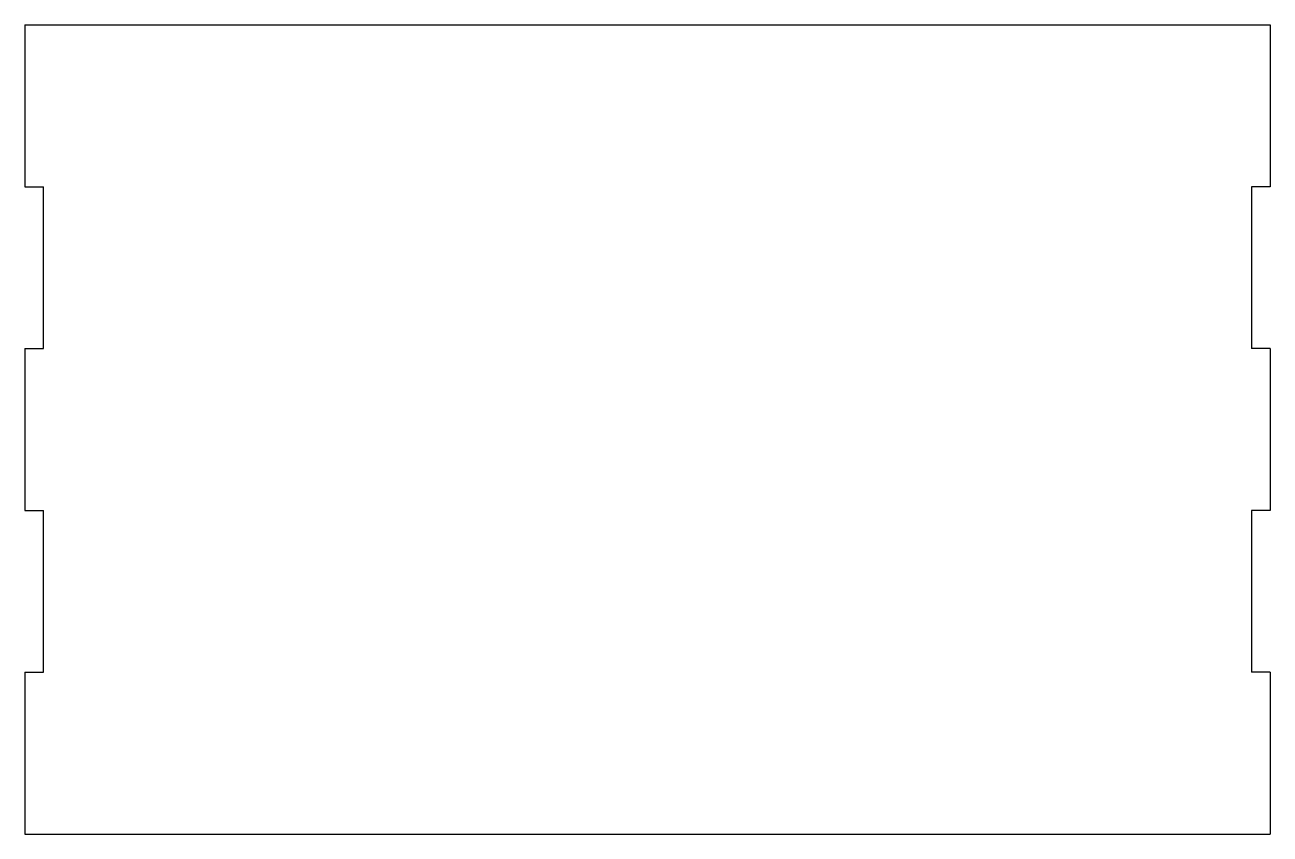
# Model space of a CAD drawing. Extents: x -200 to 0, y 0 to 130.
import ezdxf

# ---------------------------------------------------------------- set-up
doc = ezdxf.new("R2010")
doc.units = 0
doc.layers.add('VISIBLE', color=7, linetype='CONTINUOUS')

msp = doc.modelspace()

# ---------------------------------------------------------------- linework, layer by layer
at = {"layer": 'VISIBLE'}
for p, q in [((-200, 130), (0, 130)), ((-200, 130), (-200, 104)), ((0, 130), (0, 104)), ((-200, 104), (-197, 104)), ((-197, 78), (-197, 104)), ((-3, 104), (-3, 78)), ((0, 104), (-3, 104)), ((-200, 78), (-197, 78)), ((-200, 78), (-200, 52)), ((0, 78), (-3, 78)), ((0, 78), (0, 52)), ((-200, 52), (-197, 52)), ((-197, 26), (-197, 52)), ((-3, 52), (-3, 26)), ((0, 52), (-3, 52)), ((-200, 26), (-197, 26)), ((-200, 26), (-200, 0)), ((0, 26), (-3, 26)), ((0, 26), (0, 0)), ((-200, 0), (0, 0))]:
    msp.add_line(p, q, dxfattribs=at)

doc.saveas('drawing.dxf')
